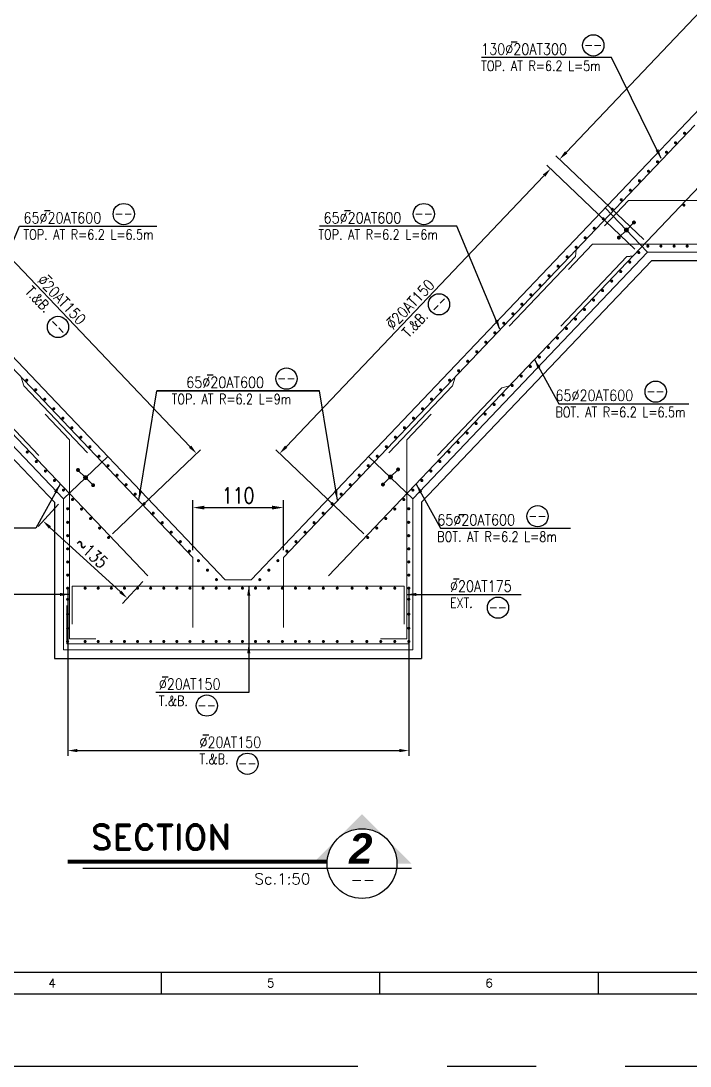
# Model space of a CAD drawing. Extents: x 0 to 9506, y 0 to 789.
# Drawn here: x 9473.06 to 9480.72, y 759.1 to 771.06 of the extents above; entities that cross this region are included whole.
import ezdxf
from ezdxf.enums import TextEntityAlignment as Align

# ---------------------------------------------------------------- set-up
doc = ezdxf.new("R2010")
doc.units = 0
doc.header["$LTSCALE"] = 3
doc.header["$MEASUREMENT"] = 0
doc.linetypes.add('CENTER', pattern=[2, 1.25, -0.25, 0.25, -0.25])
doc.layers.get('0').update_dxf_attribs({"linetype": 'CONTINUOUS'})
doc.layers.get('DEFPOINTS').update_dxf_attribs({"linetype": 'CONTINUOUS'})
for name, color, linetype in [('1', 1, 'CONTINUOUS'), ('1WALL', 3, 'CONTINUOUS'), ('DIM', 7, 'CONTINUOUS'), ('FON.', 2, 'CONTINUOUS'), ('FORM', 3, 'CONTINUOUS'), ('KD', 3, 'CONTINUOUS'), ('p', 11, 'CONTINUOUS'), ('SEC.', 5, 'CONTINUOUS')]:
    doc.layers.add(name, color=color, linetype=linetype)
doc.styles.add('ROMAND', font='romand')
doc.styles.add('ROMANS', font='ROMANS.shx', dxfattribs={"width": 0.8})
doc.styles.get("Standard").update_dxf_attribs({"font": 'romans.shx'})
doc.styles.add('TX', font='TXT.shx')
doc.styles.add('undermaps', font='arialbi.ttf', dxfattribs={"height": 25})
doc.dimstyles.new('100 GHA', dxfattribs={"dimtxt": 0.135, "dimasz": 0.11, "dimexe": 0.06, "dimexo": 0.06, "dimgap": 0.025, "dimtad": 1, "dimdec": 0, "dimlfac": 100, "dimzin": 0, "dimdsep": 46, "dimtxsty": 'ROMANS', "dimcen": 0.5, "dimclrd": 1, "dimclre": 1, "dimclrt": 2, "dimadec": 0, "dimazin": 0, "dimtfac": 1, "dimtdec": 0, "dimtmove": 2, "dimatfit": 3, "dimfxl": 0.15, "dimtolj": 1, "dimtzin": 0, "dimlwd": -1, "dimlwe": -1, "dimarcsym": 0})

# ---------------------------------------------------------------- blocks, each defined once
blk = doc.blocks.new('*D5')
at = {"layer": '1WALL', "color": 1, "transparency": 16777216}
for p, q in [((9473.598, 764.554), (9473.598, 762.651)), ((9477.501, 764.563), (9477.501, 762.651)), ((9473.708, 762.711), (9477.391, 762.711))]:
    blk.add_line(p, q, dxfattribs=at)
for points in [[(9473.708, 762.73), (9473.708, 762.693), (9473.598, 762.711)], [(9477.391, 762.73), (9477.391, 762.693), (9477.501, 762.711)]]:
    blk.add_solid(points, dxfattribs=at)
at = {"layer": 'DEFPOINTS', "color": 0, "transparency": 16777216}
for p in [(9473.598, 764.614), (9477.501, 764.623), (9477.501, 762.711)]:
    blk.add_point(p, dxfattribs=at)
at = {"layer": '1WALL', "color": 2, "transparency": 16777216, "insert": (9475.549, 762.804), "char_height": 0.135, "attachment_point": 5, "style": 'ROMANS'}
blk.add_mtext('\\A1;  ', dxfattribs=at)
blk = doc.blocks.new('*D6')
at = {"layer": '1WALL', "color": 1, "transparency": 16777216}
for p, q in [((9471.007, 768.449), (9472.015, 769.409)), ((9472.048, 769.288), (9474.998, 766.188)), ((9474.109, 765.19), (9475.118, 766.15))]:
    blk.add_line(p, q, dxfattribs=at)
for points in [[(9472.061, 769.301), (9472.034, 769.275), (9471.972, 769.368)], [(9475.012, 766.2), (9474.985, 766.175), (9475.074, 766.108)]]:
    blk.add_solid(points, dxfattribs=at)
at = {"layer": 'DEFPOINTS', "color": 0, "transparency": 16777216}
for p in [(9470.963, 768.408), (9475.074, 766.108), (9474.066, 765.148)]:
    blk.add_point(p, dxfattribs=at)
blk = doc.blocks.new('*D24')
at = {"layer": '1WALL', "color": 1, "transparency": 16777216}
for p, q in [((9480.089, 768.449), (9479.081, 769.409)), ((9479.048, 769.288), (9476.098, 766.188)), ((9476.987, 765.19), (9475.978, 766.15))]:
    blk.add_line(p, q, dxfattribs=at)
for points in [[(9479.035, 769.301), (9479.062, 769.275), (9479.124, 769.368)], [(9476.084, 766.2), (9476.111, 766.175), (9476.022, 766.108)]]:
    blk.add_solid(points, dxfattribs=at)
at = {"layer": 'DEFPOINTS', "color": 0, "transparency": 16777216}
for p in [(9480.133, 768.408), (9476.022, 766.108), (9477.03, 765.148)]:
    blk.add_point(p, dxfattribs=at)
blk = doc.blocks.new('*D25')
at = {"layer": '1WALL', "color": 1, "transparency": 16777216}
for p, q in [((9483.815, 772.369), (9482.805, 773.328)), ((9479.302, 769.554), (9482.773, 773.207)), ((9480.192, 768.557), (9479.183, 769.516))]:
    blk.add_line(p, q, dxfattribs=at)
for points in [[(9482.76, 773.22), (9482.786, 773.195), (9482.849, 773.287)], [(9479.288, 769.567), (9479.315, 769.542), (9479.226, 769.475)]]:
    blk.add_solid(points, dxfattribs=at)
at = {"layer": 'DEFPOINTS', "color": 0, "transparency": 16777216}
for p in [(9482.849, 773.287), (9483.858, 772.328), (9480.235, 768.516)]:
    blk.add_point(p, dxfattribs=at)
blk = doc.blocks.new('*D406')
at = {"layer": '1WALL', "color": 1, "transparency": 16777216}
for p, q in [((9473.491, 765.53), (9473.258, 765.276)), ((9474.2, 764.527), (9473.395, 765.265)), ((9474.456, 764.647), (9474.223, 764.392))]:
    blk.add_line(p, q, dxfattribs=at)
for points in [[(9473.407, 765.278), (9473.382, 765.251), (9473.315, 765.338)], [(9474.213, 764.54), (9474.188, 764.514), (9474.28, 764.454)]]:
    blk.add_solid(points, dxfattribs=at)
at = {"layer": 'DEFPOINTS', "color": 0, "transparency": 16777216}
for p in [(9473.548, 765.592), (9473.315, 765.338), (9474.513, 764.709)]:
    blk.add_point(p, dxfattribs=at)
at = {"layer": '1WALL', "color": 2, "transparency": 16777216, "insert": (9473.87, 764.976), "char_height": 0.144, "attachment_point": 5, "rotation": 317.5301, "style": 'ROMANS'}
blk.add_mtext('\\A1;~135', dxfattribs=at)
blk = doc.blocks.new('*D407')
at = {"layer": '1WALL', "color": 1, "transparency": 16777216}
for p, q in [((9475.031, 765.003), (9475.031, 765.575)), ((9475.163, 765.491), (9475.934, 765.491)), ((9476.066, 765.003), (9476.066, 765.575))]:
    blk.add_line(p, q, dxfattribs=at)
for points in [[(9475.163, 765.513), (9475.163, 765.469), (9475.031, 765.491)], [(9475.934, 765.513), (9475.934, 765.469), (9476.066, 765.491)]]:
    blk.add_solid(points, dxfattribs=at)
at = {"layer": 'DEFPOINTS', "color": 0, "transparency": 16777216}
for p in [(9476.066, 765.491), (9475.031, 764.919), (9476.066, 764.919)]:
    blk.add_point(p, dxfattribs=at)
at = {"layer": '1WALL', "color": 2, "transparency": 16777216, "insert": (9475.548, 765.629), "char_height": 0.18, "attachment_point": 5, "style": 'ROMANS'}
blk.add_mtext('\\A1;110', dxfattribs=at)
blk = doc.blocks.new('KD')
at = {"layer": 'KD', "color": 5}
blk.add_line((0.368, -42.056), (58.503, -42.056), dxfattribs=at)
at = {"layer": 'KD', "color": 6}
for p, q in [((14.718, -42.424), (14.718, -42.056)), ((18.397, -42.424), (18.397, -42.056)), ((22.077, -42.424), (22.077, -42.056))]:
    blk.add_line(p, q, dxfattribs=at)
at = {"layer": 'KD', "color": 3}
blk.add_line((0, -42.424), (58.871, -42.424), dxfattribs=at)
at = {"layer": 'KD', "color": 8, "linetype": 'CENTER', "ltscale": 2}
blk.add_lwpolyline([(-1.472, -43.638), (60.343, -43.638), (60.343, 0), (-1.472, 0)], close=True, dxfattribs=at)
at = {"layer": 'DIM'}
for tag, p in [('1:', (57.553, -41.661)), ('--', (55.888, -41.627)), ('--', (56.775, -41.661))]:
    blk.add_attdef(tag, p, '', height=0.147, dxfattribs=at)
at = {"layer": 'KD', "color": 6, "style": 'TX'}
for s, p in [('4', (12.878, -42.24)), ('5', (16.558, -42.24)), ('6', (20.237, -42.24))]:
    blk.add_text(s, height=0.147, dxfattribs=at).set_placement(p, align=Align.MIDDLE)

msp = doc.modelspace()

# ---------------------------------------------------------------- hatches: boundary and pattern name
at = {"layer": 'FON.'}
h = msp.add_hatch(color=7, dxfattribs=at)
h.paths.add_polyline_path([(9476.9659, 761.9833), (9476.6836, 761.7009, -0.4142136), (9477.2483, 761.7009)])
h.paths.add_polyline_path([(9476.6836, 761.7009), (9476.4012, 761.4185), (9476.5666, 761.4185, -0.1989124)])
h.paths.add_polyline_path([(9477.2483, 761.7009, -0.1989124), (9477.3653, 761.4185), (9477.5307, 761.4185)])

# ---------------------------------------------------------------- linework, layer by layer
at = {"color": 1, "const_width": 0.0175}
for points in [[(9480.6477, 769.7722, 1), (9480.6651, 769.7742, 1)], [(9480.5443, 769.6636, 1), (9480.5617, 769.6656, 1)], [(9480.4409, 769.5549, 1), (9480.4583, 769.5569, 1)], [(9480.3375, 769.4463, 1), (9480.3548, 769.4483, 1)], [(9480.234, 769.3376, 1), (9480.2514, 769.3396, 1)], [(9480.1306, 769.229, 1), (9480.148, 769.231, 1)], [(9480.0272, 769.1203, 1), (9480.0446, 769.1223, 1)], [(9479.9238, 769.0117, 1), (9479.9412, 769.0137, 1)], [(9480.6492, 768.9425, -1), (9480.6504, 768.9599, -1)], [(9479.8204, 768.903, 1), (9479.8378, 768.905, 1)], [(9479.717, 768.7944, 1), (9479.7344, 768.7964, 1)], [(9479.5101, 768.5771, 1), (9479.5275, 768.5791, 1)], [(9479.6136, 768.6857, 1), (9479.6309, 768.6877, 1)], [(9479.4067, 768.4684, 1), (9479.4241, 768.4704, 1)], [(9480.236, 768.4732, -1), (9480.2372, 768.4906, -1)], [(9480.236, 768.4732, -1), (9480.2372, 768.4906, -1)], [(9480.386, 768.4732, -1), (9480.3872, 768.4906, -1)], [(9480.536, 768.4732, -1), (9480.5372, 768.4906, -1)], [(9480.686, 768.4732, -1), (9480.6872, 768.4906, -1)], [(9479.3033, 768.3598, 1), (9479.3207, 768.3617, 1)], [(9480.1322, 768.3992, -1), (9480.1333, 768.4167, -1)], [(9479.1999, 768.2511, 1), (9479.2173, 768.2531, 1)], [(9480.0287, 768.2905, -1), (9480.0299, 768.308, -1)], [(9479.0965, 768.1425, 1), (9479.1139, 768.1444, 1)], [(9479.9253, 768.1819, -1), (9479.9264, 768.1994, -1)], [(9478.9931, 768.0338, 1), (9479.0104, 768.0358, 1)], [(9479.8219, 768.0732, -1), (9479.823, 768.0907, -1)], [(9478.8896, 767.9252, 1), (9478.907, 767.9271, 1)], [(9479.6151, 767.8559, -1), (9479.6162, 767.8734, -1)], [(9479.7185, 767.9646, -1), (9479.7196, 767.9821, -1)], [(9478.7862, 767.8165, 1), (9478.8036, 767.8185, 1)], [(9479.5117, 767.7473, -1), (9479.5128, 767.7648, -1)], [(9478.6828, 767.7079, 1), (9478.7002, 767.7098, 1)], [(9479.4082, 767.6386, -1), (9479.4094, 767.6561, -1)], [(9478.5794, 767.5992, 1), (9478.5968, 767.6012, 1)], [(9479.3048, 767.53, -1), (9479.3059, 767.5474, -1)], [(9478.3726, 767.3819, 1), (9478.39, 767.3839, 1)], [(9478.476, 767.4906, 1), (9478.4934, 767.4925, 1)], [(9479.2014, 767.4213, -1), (9479.2025, 767.4388, -1)], [(9478.2692, 767.2732, 1), (9478.2865, 767.2752, 1)], [(9479.098, 767.3127, -1), (9479.0991, 767.3301, -1)], [(9478.1657, 767.1646, 1), (9478.1831, 767.1666, 1)], [(9478.9946, 767.204, -1), (9478.9957, 767.2215, -1)], [(9478.0623, 767.0559, 1), (9478.0797, 767.0579, 1)], [(9478.8912, 767.0954, -1), (9478.8923, 767.1128, -1)], [(9473.1373, 766.9473, -1), (9473.1199, 766.9493, -1)], [(9477.9589, 766.9473, 1), (9477.9763, 766.9493, 1)], [(9478.7877, 766.9867, -1), (9478.7889, 767.0042, -1)], [(9473.2407, 766.8386, -1), (9473.2233, 766.8406, -1)], [(9477.8555, 766.8386, 1), (9477.8729, 766.8406, 1)], [(9478.6843, 766.8781, -1), (9478.6855, 766.8955, -1)], [(9473.3441, 766.73, -1), (9473.3267, 766.732, -1)], [(9477.7521, 766.73, 1), (9477.7695, 766.732, 1)], [(9478.4775, 766.6608, -1), (9478.4786, 766.6782, -1)], [(9478.5809, 766.7694, -1), (9478.582, 766.7869, -1)], [(9473.4475, 766.6213, -1), (9473.4302, 766.6233, -1)], [(9477.6487, 766.6213, 1), (9477.666, 766.6233, 1)], [(9478.3741, 766.5521, -1), (9478.3752, 766.5696, -1)], [(9473.551, 766.5127, -1), (9473.5336, 766.5147, -1)], [(9477.5452, 766.5127, 1), (9477.5626, 766.5147, 1)], [(9478.2707, 766.4435, -1), (9478.2718, 766.4609, -1)], [(9473.6544, 766.404, -1), (9473.637, 766.406, -1)], [(9477.4418, 766.404, 1), (9477.4592, 766.406, 1)], [(9478.1673, 766.3348, -1), (9478.1684, 766.3523, -1)], [(9473.7578, 766.2954, -1), (9473.7404, 766.2974, -1)], [(9473.8612, 766.1867, -1), (9473.8438, 766.1887, -1)], [(9477.235, 766.1867, 1), (9477.2524, 766.1887, 1)], [(9477.3384, 766.2954, 1), (9477.3558, 766.2974, 1)], [(9478.0638, 766.2262, -1), (9478.065, 766.2436, -1)], [(9473.1358, 766.1175, 1), (9473.1347, 766.135, 1)], [(9473.9646, 766.0781, -1), (9473.9472, 766.0801, -1)], [(9477.1316, 766.0781, 1), (9477.149, 766.0801, 1)], [(9477.9604, 766.1175, -1), (9477.9615, 766.135, -1)], [(9473.2392, 766.0089, 1), (9473.2381, 766.0263, 1)], [(9474.068, 765.9694, -1), (9474.0507, 765.9714, -1)], [(9477.0282, 765.9694, 1), (9477.0456, 765.9714, 1)], [(9477.857, 766.0089, -1), (9477.8581, 766.0263, -1)], [(9473.3426, 765.9002, 1), (9473.3415, 765.9177, 1)], [(9474.1715, 765.8608, -1), (9474.1541, 765.8628, -1)], [(9476.9247, 765.8608, 1), (9476.9421, 765.8628, 1)], [(9477.7536, 765.9002, -1), (9477.7547, 765.9177, -1)], [(9473.446, 765.7916, 1), (9473.4449, 765.809, 1)], [(9474.2749, 765.7521, -1), (9474.2575, 765.7541, -1)], [(9476.8213, 765.7521, 1), (9476.8387, 765.7541, 1)], [(9477.6502, 765.7916, -1), (9477.6513, 765.809, -1)], [(9473.5494, 765.6829, 1), (9473.5483, 765.7004, 1)], [(9474.3783, 765.6435, -1), (9474.3609, 765.6455, -1)], [(9476.7179, 765.6435, 1), (9476.7353, 765.6455, 1)], [(9477.5468, 765.6829, -1), (9477.5479, 765.7004, -1)], [(9473.5975, 765.4694, 1), (9473.5964, 765.4869, 1)], [(9473.6529, 765.5743, 1), (9473.6517, 765.5917, 1)], [(9473.7563, 765.4656, 1), (9473.7552, 765.4831, 1)], [(9474.4817, 765.5348, -1), (9474.4643, 765.5368, -1)], [(9476.6145, 765.5348, 1), (9476.6319, 765.5368, 1)], [(9477.3399, 765.4656, -1), (9477.3411, 765.4831, -1)], [(9477.4433, 765.5743, -1), (9477.4445, 765.5917, -1)], [(9477.4987, 765.4694, -1), (9477.4998, 765.4869, -1)], [(9477.5017, 765.4694, 1), (9477.5006, 765.4869, 1)], [(9473.8597, 765.3569, 1), (9473.8586, 765.3744, 1)], [(9474.5851, 765.4262, -1), (9474.5677, 765.4282, -1)], [(9476.5111, 765.4262, 1), (9476.5285, 765.4282, 1)], [(9477.2365, 765.3569, -1), (9477.2376, 765.3744, -1)], [(9473.5975, 765.3136, 1), (9473.5964, 765.3311, 1)], [(9473.9631, 765.2483, 1), (9473.962, 765.2658, 1)], [(9474.6885, 765.3175, -1), (9474.6711, 765.3195, -1)], [(9476.4077, 765.3175, 1), (9476.4251, 765.3195, 1)], [(9477.1331, 765.2483, -1), (9477.1342, 765.2658, -1)], [(9477.4987, 765.3136, -1), (9477.4998, 765.3311, -1)], [(9477.5017, 765.3136, 1), (9477.5006, 765.3311, 1)], [(9473.5975, 765.1609, 1), (9473.5964, 765.1784, 1)], [(9474.0665, 765.1396, 1), (9474.0654, 765.1571, 1)], [(9474.7919, 765.2089, -1), (9474.7746, 765.2108, -1)], [(9476.3043, 765.2089, 1), (9476.3216, 765.2108, 1)], [(9477.0297, 765.1396, -1), (9477.0308, 765.1571, -1)], [(9477.4987, 765.1609, -1), (9477.4998, 765.1784, -1)], [(9477.5017, 765.1609, 1), (9477.5006, 765.1784, 1)], [(9473.5975, 765.0101, 1), (9473.5964, 765.0276, 1)], [(9474.8954, 765.1002, -1), (9474.878, 765.1022, -1)], [(9474.9988, 764.9916, -1), (9474.9814, 764.9935, -1)], [(9476.0974, 764.9916, 1), (9476.1148, 764.9935, 1)], [(9476.2008, 765.1002, 1), (9476.2182, 765.1022, 1)], [(9477.4987, 765.0101, -1), (9477.4998, 765.0276, -1)], [(9477.5017, 765.0101, 1), (9477.5006, 765.0276, 1)], [(9473.5975, 764.8601, 1), (9473.5964, 764.8776, 1)], [(9475.1022, 764.8829, -1), (9475.0848, 764.8849, -1)], [(9475.994, 764.8829, 1), (9476.0114, 764.8849, 1)], [(9477.5017, 764.8601, 1), (9477.5006, 764.8776, 1)], [(9475.2056, 764.7743, -1), (9475.1882, 764.7762, -1)], [(9475.8906, 764.7743, 1), (9475.908, 764.7762, 1)], [(9473.5975, 764.7101, 1), (9473.5964, 764.7276, 1)], [(9475.309, 764.6656, -1), (9475.2916, 764.6676, -1)], [(9475.7872, 764.6656, 1), (9475.8046, 764.6676, 1)], [(9477.5017, 764.7101, 1), (9477.5006, 764.7276, 1)], [(9473.5975, 764.5601, 1), (9473.5964, 764.5776, 1)], [(9473.7975, 764.5601, 1), (9473.7964, 764.5776, 1)], [(9473.9464, 764.5601, -1), (9473.9475, 764.5776, -1)], [(9474.0964, 764.5601, -1), (9474.0975, 764.5776, -1)], [(9474.2464, 764.5601, -1), (9474.2475, 764.5776, -1)], [(9474.3975, 764.5601, 1), (9474.3964, 764.5776, 1)], [(9474.5475, 764.5601, 1), (9474.5464, 764.5776, 1)], [(9474.6975, 764.5601, 1), (9474.6964, 764.5776, 1)], [(9474.8475, 764.5601, 1), (9474.8464, 764.5776, 1)], [(9474.9975, 764.5601, 1), (9474.9964, 764.5776, 1)], [(9475.1475, 764.5601, 1), (9475.1464, 764.5776, 1)], [(9475.2975, 764.5601, 1), (9475.2964, 764.5776, 1)], [(9475.4464, 764.5601, -1), (9475.4475, 764.5776, -1)], [(9475.5964, 764.5601, -1), (9475.5975, 764.5776, -1)], [(9475.7464, 764.5601, -1), (9475.7475, 764.5776, -1)], [(9475.8964, 764.5601, -1), (9475.8975, 764.5776, -1)], [(9476.0533, 764.5601, -1), (9476.0544, 764.5776, -1)], [(9476.2033, 764.5601, -1), (9476.2044, 764.5776, -1)], [(9476.3621, 764.5601, -1), (9476.3632, 764.5776, -1)], [(9476.5236, 764.5601, 1), (9476.5225, 764.5776, 1)], [(9476.6832, 764.5601, 1), (9476.6821, 764.5776, 1)], [(9476.852, 764.5601, 1), (9476.8509, 764.5776, 1)], [(9477.0197, 764.5601, -1), (9477.0208, 764.5776, -1)], [(9477.1792, 764.5601, -1), (9477.1804, 764.5776, -1)], [(9477.3407, 764.5601, 1), (9477.3396, 764.5776, 1)], [(9477.5017, 764.5601, 1), (9477.5006, 764.5776, 1)], [(9473.5975, 764.4506, -1), (9473.5964, 764.4331, -1)], [(9477.5017, 764.4506, -1), (9477.5006, 764.4331, -1)], [(9473.5975, 764.2806, -1), (9473.5964, 764.2631, -1)], [(9477.5017, 764.2806, -1), (9477.5006, 764.2631, -1)], [(9473.5975, 764.1196, -1), (9473.5964, 764.1022, -1)], [(9477.5017, 764.1196, -1), (9477.5006, 764.1022, -1)], [(9473.5975, 763.9679, -1), (9473.5964, 763.9504, -1)], [(9473.7975, 763.9679, -1), (9473.7964, 763.9504, -1)], [(9473.9464, 763.9679, 1), (9473.9475, 763.9504, 1)], [(9474.0964, 763.9679, 1), (9474.0975, 763.9504, 1)], [(9474.2464, 763.9679, 1), (9474.2475, 763.9504, 1)], [(9474.3975, 763.9679, -1), (9474.3964, 763.9504, -1)], [(9474.5475, 763.9679, -1), (9474.5464, 763.9504, -1)], [(9474.6975, 763.9679, -1), (9474.6964, 763.9504, -1)], [(9474.8475, 763.9679, -1), (9474.8464, 763.9504, -1)], [(9474.9975, 763.9679, -1), (9474.9964, 763.9504, -1)], [(9475.1475, 763.9679, -1), (9475.1464, 763.9504, -1)], [(9475.2975, 763.9679, -1), (9475.2964, 763.9504, -1)], [(9475.4464, 763.9679, 1), (9475.4475, 763.9504, 1)], [(9475.5964, 763.9679, 1), (9475.5975, 763.9504, 1)], [(9475.7464, 763.9679, 1), (9475.7475, 763.9504, 1)], [(9475.8964, 763.9679, 1), (9475.8975, 763.9504, 1)], [(9476.0533, 763.9679, 1), (9476.0544, 763.9504, 1)], [(9476.2033, 763.9679, 1), (9476.2044, 763.9504, 1)], [(9476.3621, 763.9679, 1), (9476.3632, 763.9504, 1)], [(9476.5236, 763.9679, -1), (9476.5225, 763.9504, -1)], [(9476.6832, 763.9679, -1), (9476.6821, 763.9504, -1)], [(9476.852, 763.9679, -1), (9476.8509, 763.9504, -1)], [(9477.0197, 763.9679, 1), (9477.0208, 763.9504, 1)], [(9477.1792, 763.9679, 1), (9477.1804, 763.9504, 1)], [(9477.3407, 763.9679, -1), (9477.3396, 763.9504, -1)], [(9477.5017, 763.9679, -1), (9477.5006, 763.9504, -1)]]:
    msp.add_lwpolyline(points, format="xyb", close=True, dxfattribs=at)
at = {"color": 1}
for centre in [(9479.6119, 770.7786), (9474.239, 768.8488), (9477.673, 768.8488), (9477.8468, 767.8167), (9473.4864, 767.5576), (9476.1017, 766.9665), (9480.3265, 766.8175), (9478.9741, 765.3924), (9478.5212, 764.3465), (9475.1895, 763.2259), (9475.6547, 762.5605)]:
    msp.add_circle(centre, 0.1215, dxfattribs=at)
at = {"layer": '1', "color": 1}
for p, q in [((9470.8196, 768.314), (9473.4481, 765.5524)), ((9480.2766, 768.314), (9477.6481, 765.5524)), ((9485.6981, 768.314), (9480.2766, 768.314)), ((9473.4481, 765.5524), (9473.4481, 763.764)), ((9477.6481, 765.5524), (9477.6481, 763.764)), ((9473.4481, 765.027), (9473.4481, 763.764)), ((9473.4481, 763.764), (9477.6481, 763.764))]:
    msp.add_line(p, q, dxfattribs=at)
at = {"layer": '1WALL'}
for p, q in [((9480.2338, 768.414), (9479.7481, 768.9191)), ((9479.9978, 768.3651), (9480.0671, 768.3694)), ((9473.5481, 765.5923), (9474.0551, 766.0749)), ((9477.5481, 765.5923), (9477.0411, 766.0749))]:
    msp.add_line(p, q, dxfattribs=at)
at = {"layer": 'DIM', "color": 3}
for p, q in [((9479.9909, 768.6665), (9480.0775, 768.7531)), ((9479.9909, 768.6665), (9479.9043, 768.5799)), ((9473.8019, 765.8339), (9473.7153, 765.9205)), ((9477.2918, 765.8411), (9477.3784, 765.9277)), ((9473.8019, 765.8339), (9473.8885, 765.7473)), ((9477.2918, 765.8411), (9477.2052, 765.7545))]:
    msp.add_line(p, q, dxfattribs=at)
for points, const_width in [([(9480.0854, 768.7452, -1), (9480.0696, 768.761, -1)], 0.0224), ([(9479.9123, 768.572, 1), (9479.8964, 768.5879, 1)], 0.0224), ([(9480.0008, 768.6566, -1), (9479.981, 768.6764, -1)], 0.028), ([(9473.7074, 765.9126, 1), (9473.7232, 765.9284, 1)], 0.0224), ([(9473.792, 765.824, 1), (9473.8118, 765.8438, 1)], 0.028), ([(9477.3017, 765.8312, -1), (9477.2819, 765.851, -1)], 0.028), ([(9477.3863, 765.9197, -1), (9477.3705, 765.9356, -1)], 0.0224), ([(9473.8806, 765.7394, -1), (9473.8964, 765.7552, -1)], 0.0224), ([(9477.2131, 765.7466, 1), (9477.1973, 765.7624, 1)], 0.0224)]:
    msp.add_lwpolyline(points, format="xyb", close=True, dxfattribs=dict(at, const_width=const_width))
at = {"layer": 'FON.', "color": 1}
msp.add_line((9477.5307, 761.361), (9473.7716, 761.361), dxfattribs=at)
at = {"layer": 'FON.', "color": 7, "const_width": 0.046}
msp.add_lwpolyline([(9476.5666, 761.4401), (9473.5991, 761.4401)], dxfattribs=at)
at = {"layer": 'FON.', "color": 1}
msp.add_circle((9476.9659, 761.4185), 0.3993, dxfattribs=at)
at = {"layer": 'FORM', "color": 2}
for p, q in [((9478.673, 770.8206), (9478.7391, 770.8206)), ((9473.3321, 768.8908), (9473.3981, 768.8908)), ((9476.7661, 768.8908), (9476.8322, 768.8908)), ((9473.3745, 768.1549), (9473.4201, 768.1071)), ((9477.2919, 767.6778), (9477.2463, 767.63)), ((9475.1948, 767.0085), (9475.2608, 767.0085)), ((9478.0719, 765.4108), (9478.138, 765.4108)), ((9478.0114, 764.6773), (9478.0775, 764.6773)), ((9474.6797, 763.5566), (9474.7458, 763.5566)), ((9475.1449, 762.8913), (9475.2109, 762.8913))]:
    msp.add_line(p, q, dxfattribs=at)
at = {"layer": 'p', "color": 2, "lineweight": 20}
for p, q in [((9467.2981, 773.1741), (9475.3981, 764.664)), ((9483.7981, 773.1741), (9475.6981, 764.664)), ((9470.8624, 768.414), (9473.5481, 765.5923)), ((9480.2338, 768.414), (9477.5481, 765.5923)), ((9484.3981, 768.414), (9480.2338, 768.414)), ((9485.5981, 768.414), (9480.2338, 768.414)), ((9473.5481, 765.5923), (9473.5481, 763.864)), ((9477.5481, 765.5923), (9477.5481, 763.864)), ((9473.5481, 765.067), (9473.5481, 763.864)), ((9475.3981, 764.664), (9475.6981, 764.664, -8.05)), ((9475.3981, 764.664), (9475.6981, 764.664)), ((9473.5481, 763.864), (9477.5481, 763.864))]:
    msp.add_line(p, q, dxfattribs=at)
at = {"layer": 'p', "color": 4, "lineweight": 20}
for p, q in [((9480.7744, 769.8668), (9478.8095, 767.8024)), ((9469.9452, 769.5083), (9474.5132, 764.709)), ((9481.1511, 769.5083), (9476.583, 764.709)), ((9480.0154, 769.0028), (9479.7396, 768.7131)), ((9485.5581, 769.0028), (9480.0154, 769.0028)), ((9479.6025, 768.504), (9479.3267, 768.2143)), ((9479.6025, 768.504), (9479.3267, 768.2143)), ((9485.5181, 768.504), (9479.6025, 768.504)), ((9479.4091, 768.3638), (9478.6507, 767.567)), ((9479.9978, 768.3651), (9479.2394, 767.5684)), ((9479.4091, 768.3638), (9479.4178, 768.4415)), ((9472.2867, 767.8024), (9475.0307, 764.9195)), ((9478.8095, 767.8024), (9476.0655, 764.9195)), ((9473.0953, 766.8844), (9473.066, 766.9836)), ((9478.0009, 766.8844), (9478.0302, 766.9836)), ((9472.5305, 766.8606), (9473.2668, 766.0869)), ((9473.0953, 766.8844), (9473.8244, 766.1183)), ((9478.0009, 766.8844), (9477.2718, 766.1183)), ((9478.5657, 766.8606), (9477.8294, 766.0869)), ((9478.5657, 766.8606), (9478.653, 766.8837)), ((9473.3387, 766.5608), (9473.6181, 766.2672)), ((9477.7575, 766.5608), (9477.4781, 766.2672)), ((9473.6181, 766.2672), (9473.6181, 763.9879)), ((9477.4781, 766.2672), (9477.4781, 763.9879)), ((9475.0307, 764.9195), (9475.0307, 764.1195)), ((9476.0655, 764.9195), (9476.0655, 764.1195)), ((9473.6481, 764.594), (9473.6481, 764.156)), ((9473.6481, 764.594), (9477.4481, 764.594)), ((9477.4481, 764.594), (9477.4481, 764.156)), ((9473.5893, 764.372), (9473.5893, 763.934)), ((9477.5069, 764.372), (9477.5069, 763.934)), ((9473.5893, 763.934), (9477.5069, 763.934)), ((9473.6181, 763.9879), (9473.9181, 763.9879)), ((9477.4781, 763.9884), (9477.1781, 763.9884))]:
    msp.add_line(p, q, dxfattribs=at)

# ---------------------------------------------------------------- block references
at = {"layer": 'DIM', "xscale": 0.6794467363194333, "yscale": 0.6794467363194333, "zscale": 0.6794467363194333}
msp.add_blockref('KD', (9464.6701, 788.7518), dxfattribs=at)

# ---------------------------------------------------------------- texts
at = {"layer": 'FON.', "color": 4, "lineweight": 13, "style": 'ROMAND'}
msp.add_text('SECTION', height=0.2875, dxfattribs=at).set_placement((9474.6653, 761.722), align=Align.MIDDLE)
at = {"layer": 'FON.', "color": 3, "style": 'undermaps'}
msp.add_text('2', height=0.345, dxfattribs=at).set_placement((9476.9516, 761.5934), align=Align.MIDDLE)
at = {"layer": 'FON.', "color": 1, "style": 'ROMANS'}
msp.add_text('Sc.1:50', height=0.1265, dxfattribs=at).set_placement((9475.7345, 761.18))
at = {"layer": 'FORM', "color": 2, "style": 'ROMANS'}
for s, height, rotation, width, p in [('130%%C20AT300 ', 0.126, 0.00143, 0.85, (9478.329, 770.6724)), ('TOP. AT R=6.2 L=5m  ', 0.117, 0.00143, 0.8, (9478.329, 770.4862)), ('65%%C20AT600 ', 0.126, 0.00143, 0.85, (9473.0914, 768.7427)), ('65%%C20AT600 ', 0.126, 0.00143, 0.85, (9476.5255, 768.7427)), ('TOP. AT R=6.2 L=6.5m  ', 0.117, 0.00143, 0.8, (9473.0914, 768.5565)), ('TOP. AT R=6.2 L=6m  ', 0.117, 0.00143, 0.8, (9476.4662, 768.5565)), ('%%C20AT150', 0.126, 313.58701, 0.85, (9473.2399, 768.0815)), ('T.&B.', 0.117, 313.58701, 0.8, (9473.105, 767.9531)), ('%%C20AT150', 0.126, 46.41299, 0.85, (9477.3183, 767.5163)), ('T.&B.', 0.117, 46.41299, 0.8, (9477.4988, 767.4294)), ('65%%C20AT600 ', 0.126, 0.00143, 0.85, (9474.9542, 766.8603)), ('65%%C20AT600 ', 0.126, 0.00143, 0.85, (9479.1789, 766.7114)), ('TOP. AT R=6.2 L=9m  ', 0.117, 0.00143, 0.8, (9474.7879, 766.6741)), ('BOT. AT R=6.2 L=6.5m  ', 0.117, 0.00143, 0.8, (9479.1789, 766.5252)), ('65%%C20AT600 ', 0.126, 0.00143, 0.85, (9477.8266, 765.2863)), ('BOT. AT R=6.2 L=8m  ', 0.117, 0.00143, 0.8, (9477.8266, 765.1001)), ('%%C20AT175', 0.126, 0.00143, 0.85, (9477.9718, 764.5291)), ('EXT.', 0.117, 0.00143, 0.8, (9477.9718, 764.3429)), ('%%C20AT150', 0.126, 0.00143, 0.85, (9474.6401, 763.4085)), ('T.&B.', 0.117, 0.00143, 0.8, (9474.6401, 763.2223)), ('%%C20AT150', 0.126, 0.00143, 0.85, (9475.1052, 762.7431)), ('T.&B.', 0.117, 0.00143, 0.8, (9475.1052, 762.5569))]:
    msp.add_text(s, height=height, rotation=rotation, dxfattribs=dict(at, width=width)).set_placement(p)
at = {"layer": 'FORM', "color": 2, "style": 'ROMANS', "width": 0.8}
for rotation, p in [(0.00143, (9479.6101, 770.7261)), (0.00143, (9474.2373, 768.7963)), (0.00143, (9477.6713, 768.7963)), (46.41299, (9477.886, 767.7818)), (313.58701, (9473.4472, 767.5227)), (0.00143, (9476.1, 766.914)), (0.00143, (9480.3247, 766.7651)), (0.00143, (9478.9724, 765.34)), (0.00143, (9478.5194, 764.294)), (0.00143, (9475.1877, 763.1734)), (0.00143, (9475.6529, 762.5081))]:
    msp.add_text('--', height=0.117, rotation=rotation, dxfattribs=at).set_placement(p, align=Align.CENTER)
at = {"layer": 'SEC.', "color": 1, "style": 'ROMANS'}
msp.add_text('--', height=0.1265, dxfattribs=at).set_placement((9476.834, 761.17))

# ---------------------------------------------------------------- dimensions: what is measured, and where the dimension line sits
at = {"layer": '1WALL'}
for p1, p2, distance, picture, middle in [((9480.2351, 768.5156), (9483.858, 772.328), 1.3921, '*D25', (9481.0375, 771.3808)), ((9470.9635, 768.4079), (9474.066, 765.1484), 1.3921, '*D6', (9473.5231, 767.7379)), ((9480.1327, 768.4079), (9477.0302, 765.1484), -1.3921, '*D24', (9477.5731, 767.7379))]:
    dim = msp.add_aligned_dim(p1=p1, p2=p2, distance=distance, text=' ', dimstyle='100 GHA', dxfattribs=at)
    dim.commit()
    dim.dimension.update_dxf_attribs({"geometry": picture, "text_midpoint": middle})
dim = msp.add_linear_dim(base=(9476.0655, 765.4912), p1=(9475.0307, 764.9195), p2=(9476.0655, 764.9195), text='110', dimstyle='100 GHA', override={"dimscale": 1.2, "dimtxt": 0.15, "dimexe": 0.07, "dimexo": 0.07, "dimgap": 0.04, "dimzin": 12, "dimadec": 1, "dimazin": 3}, dxfattribs=at)
dim.commit()
dim.dimension.update_dxf_attribs({"geometry": '*D407', "text_midpoint": (9475.5481, 765.6292)})
dim = msp.add_aligned_dim(p1=(9474.5132, 764.709), p2=(9473.5481, 765.5923), distance=0.3453, text='~135', dimstyle='100 GHA', override={"dimscale": 1.2, "dimtxt": 0.12, "dimasz": 0.09, "dimexe": 0.07, "dimexo": 0.07, "dimgap": 0.03, "dimzin": 12, "dimadec": 1, "dimazin": 3, "dimfxl": 0.5}, dxfattribs=at)
dim.commit()
dim.dimension.update_dxf_attribs({"geometry": '*D406', "text_midpoint": (9473.8704, 764.9756)})
dim = msp.add_linear_dim(base=(9477.5011, 762.7114), p1=(9473.5975, 764.6142), p2=(9477.5011, 764.623), text='  ', dimstyle='100 GHA', dxfattribs=at)
dim.commit()
dim.dimension.update_dxf_attribs({"geometry": '*D5', "text_midpoint": (9475.5493, 762.8039)})

# ---------------------------------------------------------------- leaders
for points, override in [([(9480.39, 769.4838), (9479.82, 770.6407), (9478.3333, 770.6407)], {"dimgap": 0.025, "dimtad": 0}), ([(9472.5517, 767.5327), (9473.0459, 768.711), (9474.6163, 768.711)], {"dimgap": 0.025, "dimtad": 0}), ([(9478.5445, 767.5327), (9478.0503, 768.711), (9476.4799, 768.711)], {"dimgap": 0.025, "dimtad": 0}), ([(9478.9383, 767.1853), (9479.2174, 766.6797), (9480.7038, 766.6797)], {"dimgap": 0.025, "dimtad": 0}), ([(9474.4129, 765.5776), (9474.6172, 766.8286), (9476.479, 766.8286)], {"dimgap": 0.025, "dimtad": 0}), ([(9476.6833, 765.5776), (9476.479, 766.8286), (9474.6172, 766.8286)], {"dimgap": 0.025, "dimtad": 0}), ([(9473.5102, 765.7602), (9473.2311, 765.2546), (9471.7448, 765.2546)], {"dimgap": 0.025, "dimtad": 0}), ([(9477.586, 765.7602), (9477.8651, 765.2546), (9479.3514, 765.2546)], {"dimgap": 0.025, "dimtad": 0}), ([(9475.6695, 764.5943), (9475.6695, 763.5869)], {"dimgap": 0.05, "dimtad": 0}), ([(9473.6181, 764.4974), (9472.3111, 764.4974)], {"dimgap": 0.025, "dimtad": 0}), ([(9477.4781, 764.4974), (9478.7851, 764.4974)], {"dimgap": 0.025, "dimtad": 0}), ([(9475.6695, 763.9339), (9475.6695, 763.3768), (9474.6053, 763.3768)], {"dimgap": 0.025, "dimtad": 0})]:
    msp.add_leader(points, dimstyle='100 GHA', override=override, dxfattribs=at)

doc.saveas('drawing.dxf')
